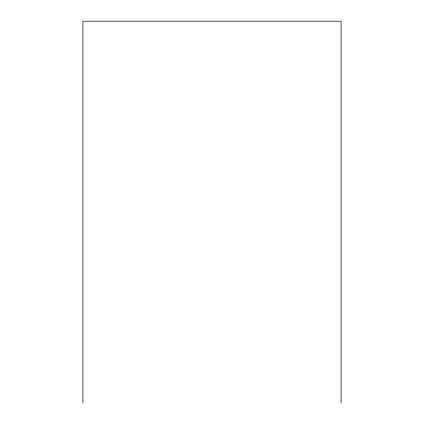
<?xml version="1.0" encoding="UTF-8"?>
<svg xmlns="http://www.w3.org/2000/svg" width="424" height="424" viewBox="0 0 424 424"><rect width="100%" height="100%" fill="white"/><g stroke="black" fill="none" stroke-linecap="round" stroke-linejoin="round"><path stroke-width="0.64" d="M341.082 402.8L341.082 21.2L82.918 21.2L82.918 402.8"/></g></svg>
